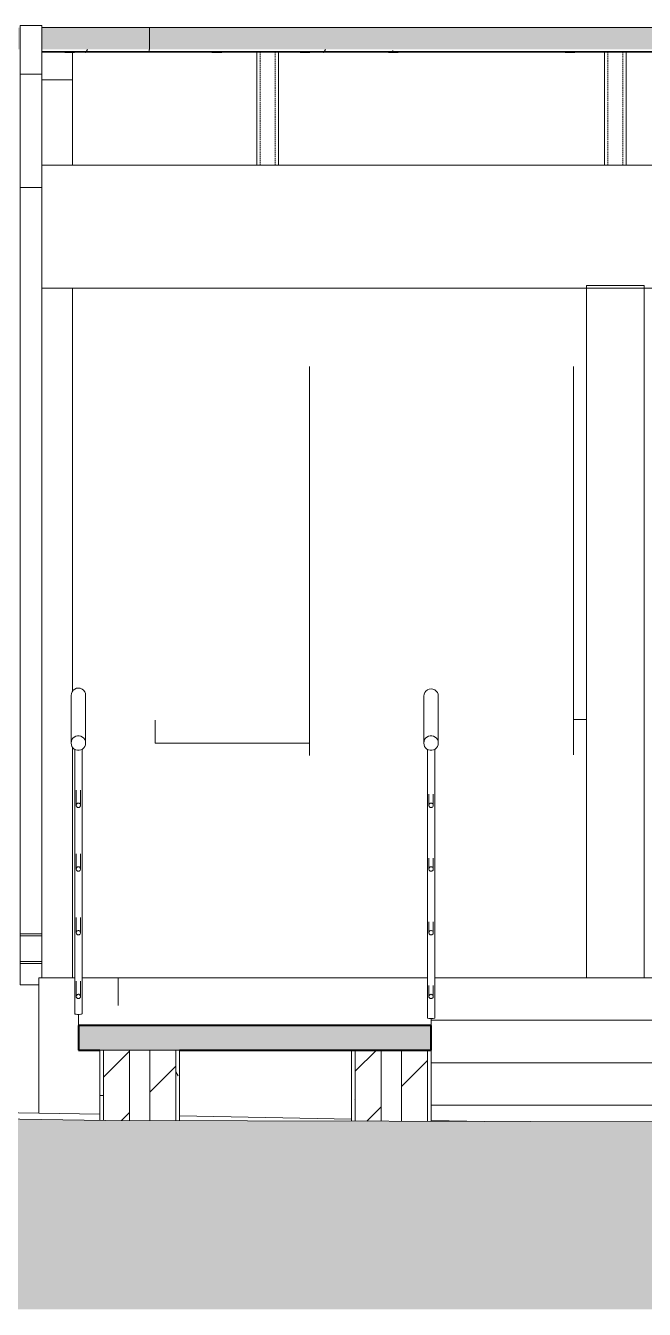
# Model space of a CAD drawing. Header units: millimetres. Extents: x -35517 to 139323, y -3702 to 5999.
# Drawn here: x 41914 to 44049, y -1145 to 3286 of the extents above; entities that cross this region are included whole.
import ezdxf

# ---------------------------------------------------------------- set-up
doc = ezdxf.new("R2010")
doc.units = ezdxf.units.MM
doc.linetypes.add('Hidden', pattern=[7.14375, 4.7625, -2.38125])
for name, color, linetype, lineweight in [('A-AREA', 32, 'Continuous', 5), ('A-DETL-GENF', 92, 'Continuous', 5), ('A-DETL-MEDM', 33, 'Continuous', 18), ('A-DETL-THIN', 151, 'Continuous', 5), ('A-FLOR', 192, 'Continuous', 9), ('A-FLOR-HRAL', 11, 'Continuous', 5), ('A-FLOR-PATT', 8, 'Continuous', 9), ('A-GENM', 13, 'Continuous', 5), ('A-ROOF-OTLN', 132, 'Continuous', 5), ('A-ROOF-PATT', 132, 'Continuous', 9), ('A-WALL', 113, 'Continuous', 9), ('A-WALL-PATT', 111, 'Continuous', 18), ('C-TOPO', 7, 'Continuous', 5), ('I-WALL', 2, 'Continuous', 9), ('S-COLS', 52, 'Continuous', 5), ('S-STRS', 31, 'Continuous', 5)]:
    doc.layers.add(name, color=color, linetype=linetype, lineweight=lineweight)
pattern_1 = [(0, (33615.85, 0), (406.4, 101.6), [33.528, -271.272, 33.528, -271.272, -1625.6]), (0, (33615.85, 0), (406.4, 101.6), [-609.6, 33.528, -576.072, 33.528, -271.272, -711.2]), (0, (33615.85, 0), (406.4, 101.6), [-1524, 33.528, -169.672, 33.528, -474.472]), (120, (33768.25, 50.8), (-291.1882, 301.1527), [33.528, -271.272, 33.528, -271.272, -1625.6]), (120, (33768.25, 50.8), (-291.1882, 301.1527), [-609.6, 33.528, -576.072, 33.528, -271.272, -711.2]), (120, (33768.25, 50.8), (-291.1882, 301.1527), [-1524, 33.528, -169.672, 33.528, -474.472]), (240, (33819.05, 254), (-115.2118, -402.7527), [33.528, -271.272, 33.528, -271.272, -1625.6]), (240, (33819.05, 254), (-115.2118, -402.7527), [-609.6, 33.528, -576.072, 33.528, -271.272, -711.2]), (240, (33819.05, 254), (-115.2118, -402.7527), [-1524, 33.528, -169.672, 33.528, -474.472])]
pattern_2 = [(45, (33615.85, 0), (-106.066, 106.066), [])]

# ---------------------------------------------------------------- blocks, each defined once
blk = doc.blocks.new('M_Concrete-Rectangular-Column - 200 x 300m-1429465-GENERAL SOUTH ELEVATION')
at = {"layer": 'S-COLS'}
for p, q in [((24025.6, 2390), (24025.6, 0)), ((24225.6, 2390), (24025.6, 2390)), ((24225.6, 2390), (24225.6, 0))]:
    blk.add_line(p, q, dxfattribs=at)
blk = doc.blocks.new('Column Steel Square Hollow Sections - 75x75-V195-GENERAL SOUTH ELEVATION')
at = {"layer": 'S-COLS', "linetype": 'Hidden'}
for p, q in [((24100.1, 2805), (24100.1, 3195.1)), ((24151.1, 3195.1), (24151.1, 2805))]:
    blk.add_line(p, q, dxfattribs=at)
blk = doc.blocks.new('Railing - 25mm-1115762-GENERAL SOUTH ELEVATION')
at = {"layer": 'A-FLOR-HRAL'}
for p, q in [((22260.1, 788.4), (22260.1, -125)), ((22285.1, -125), (22285.1, 788.4))]:
    blk.add_line(p, q, dxfattribs=at)
at = {"layer": 'A-FLOR-HRAL', "flags": 128}
blk.add_lwpolyline([(22260.1, -125), (22261.3, -125.7), (22264.8, -126.2), (22269.8, -126.5), (22275.3, -126.5), (22280.4, -126.2), (22283.8, -125.7), (22285.1, -125)], dxfattribs=at)
blk = doc.blocks.new('Railing - Railing-1115684-GENERAL SOUTH ELEVATION')
at = {"layer": 'A-FLOR-HRAL'}
for p, q in [((22247.6, 974.8), (22247.6, 810.1)), ((22297.6, 810.1), (22297.6, 974.8)), ((22265.1, 647.6), (22265.1, 595.2)), ((22280.1, 595.2), (22280.1, 647.6)), ((22265.1, 427.6), (22265.1, 375.2)), ((22280.1, 375.2), (22280.1, 427.6)), ((22265.1, 207.6), (22265.1, 155.2)), ((22280.1, 155.2), (22280.1, 207.6)), ((22265.1, -12.4), (22265.1, -64.8)), ((22280.1, -64.8), (22280.1, -12.4))]:
    blk.add_line(p, q, dxfattribs=at)
at = {"layer": 'A-FLOR-HRAL', "flags": 128}
for points in [[(22247.6, 974.8), (22248.4, 981.3), (22250.9, 987.4), (22254.9, 992.6), (22260.1, 996.6), (22266.1, 999.1), (22272.6, 1000), (22279, 999.1), (22285.1, 996.6), (22290.2, 992.6), (22294.2, 987.4), (22296.7, 981.3), (22297.6, 974.8)], [(22297.6, 810.1), (22296.8, 816.1), (22294.7, 821.8), (22291.3, 826.8), (22286.8, 830.8), (22281.4, 833.6), (22275.6, 835.1), (22269.5, 835.1), (22263.7, 833.6), (22258.4, 830.8), (22253.8, 826.8), (22250.4, 821.8), (22248.3, 816.1), (22247.6, 810.1)], [(22247.6, 810.1), (22248.3, 804), (22250.4, 798.4), (22253.8, 793.4), (22258.4, 789.3), (22263.7, 786.5), (22269.5, 785.1), (22275.6, 785.1), (22281.4, 786.5), (22286.8, 789.3), (22291.3, 793.4), (22294.7, 798.4), (22296.8, 804), (22297.6, 810.1)], [(22280.1, 595.2), (22279.8, 597), (22279.2, 598.7), (22278.2, 600.2), (22276.8, 601.4), (22275.2, 602.3), (22273.5, 602.7), (22271.7, 602.7), (22269.9, 602.3), (22268.3, 601.4), (22266.9, 600.2), (22265.9, 598.7), (22265.3, 597), (22265.1, 595.2)], [(22265.1, 595.2), (22265.3, 593.4), (22265.9, 591.7), (22266.9, 590.2), (22268.3, 589), (22269.9, 588.1), (22271.7, 587.7), (22273.5, 587.7), (22275.2, 588.1), (22276.8, 589), (22278.2, 590.2), (22279.2, 591.7), (22279.8, 593.4), (22280.1, 595.2)], [(22280.1, 375.2), (22279.8, 377), (22279.2, 378.7), (22278.2, 380.2), (22276.8, 381.4), (22275.2, 382.3), (22273.5, 382.7), (22271.7, 382.7), (22269.9, 382.3), (22268.3, 381.4), (22266.9, 380.2), (22265.9, 378.7), (22265.3, 377), (22265.1, 375.2)], [(22265.1, 375.2), (22265.3, 373.4), (22265.9, 371.7), (22266.9, 370.2), (22268.3, 369), (22269.9, 368.1), (22271.7, 367.7), (22273.5, 367.7), (22275.2, 368.1), (22276.8, 369), (22278.2, 370.2), (22279.2, 371.7), (22279.8, 373.4), (22280.1, 375.2)], [(22280.1, 155.2), (22279.8, 157), (22279.2, 158.7), (22278.2, 160.2), (22276.8, 161.4), (22275.2, 162.3), (22273.5, 162.7), (22271.7, 162.7), (22269.9, 162.3), (22268.3, 161.4), (22266.9, 160.2), (22265.9, 158.7), (22265.3, 157), (22265.1, 155.2)], [(22265.1, 155.2), (22265.3, 153.4), (22265.9, 151.7), (22266.9, 150.2), (22268.3, 149), (22269.9, 148.1), (22271.7, 147.7), (22273.5, 147.7), (22275.2, 148.1), (22276.8, 149), (22278.2, 150.2), (22279.2, 151.7), (22279.8, 153.4), (22280.1, 155.2)], [(22280.1, -64.8), (22279.8, -63), (22279.2, -61.3), (22278.2, -59.8), (22276.8, -58.6), (22275.2, -57.7), (22273.5, -57.3), (22271.7, -57.3), (22269.9, -57.7), (22268.3, -58.6), (22266.9, -59.8), (22265.9, -61.3), (22265.3, -63), (22265.1, -64.8)], [(22265.1, -64.8), (22265.3, -66.6), (22265.9, -68.3), (22266.9, -69.8), (22268.3, -71), (22269.9, -71.9), (22271.7, -72.3), (22273.5, -72.3), (22275.2, -71.9), (22276.8, -71), (22278.2, -69.8), (22279.2, -68.3), (22279.8, -66.6), (22280.1, -64.8)]]:
    blk.add_lwpolyline(points, dxfattribs=at)
blk.add_blockref('Railing - 25mm-1115762-GENERAL SOUTH ELEVATION', (0, 0))
blk = doc.blocks.new('Top Rail Type - Top Rail_Internal_-1115750-GENERAL SOUTH ELEVATION')
at = {"layer": 'A-FLOR-HRAL'}
for p, q in [((22247.6, 974.8), (22247.6, 810.1)), ((22297.6, 810.1), (22297.6, 974.8))]:
    blk.add_line(p, q, dxfattribs=at)
at = {"layer": 'A-FLOR-HRAL', "flags": 128}
for points in [[(22247.6, 974.8), (22248.4, 981.3), (22250.9, 987.4), (22254.9, 992.6), (22260.1, 996.6), (22266.1, 999.1), (22272.6, 1000), (22279, 999.1), (22285.1, 996.6), (22290.2, 992.6), (22294.2, 987.4), (22296.7, 981.3), (22297.6, 974.8)], [(22297.6, 810.1), (22296.8, 816.1), (22294.7, 821.8), (22291.3, 826.8), (22286.8, 830.8), (22281.4, 833.6), (22275.6, 835.1), (22269.5, 835.1), (22263.7, 833.6), (22258.4, 830.8), (22253.8, 826.8), (22250.4, 821.8), (22248.3, 816.1), (22247.6, 810.1)], [(22247.6, 810.1), (22248.3, 804), (22250.4, 798.4), (22253.8, 793.4), (22258.4, 789.3), (22263.7, 786.5), (22269.5, 785.1), (22275.6, 785.1), (22281.4, 786.5), (22286.8, 789.3), (22291.3, 793.4), (22294.7, 798.4), (22296.8, 804), (22297.6, 810.1)]]:
    blk.add_lwpolyline(points, dxfattribs=at)
blk = doc.blocks.new('Railing - 25mm-1186682-GENERAL SOUTH ELEVATION')
at = {"layer": 'A-FLOR-HRAL'}
for p, q in [((23477.1, 788.4), (23477.1, -139.4)), ((23502.1, -139.4), (23502.1, 788.4))]:
    blk.add_line(p, q, dxfattribs=at)
at = {"layer": 'A-FLOR-HRAL', "flags": 128}
blk.add_lwpolyline([(23477.1, -139.4), (23478.4, -140.1), (23481.8, -140.7), (23486.9, -141), (23492.4, -141), (23497.4, -140.7), (23500.9, -140.1), (23502.1, -139.4)], dxfattribs=at)
blk = doc.blocks.new('Railing - Railing-1115766-GENERAL SOUTH ELEVATION')
at = {"layer": 'A-FLOR-HRAL'}
for p, q in [((23464.6, 971.9), (23464.6, 810.1)), ((23514.6, 810.1), (23514.6, 971.9)), ((23482.1, 633.2), (23482.1, 595.2)), ((23497.1, 595.2), (23497.1, 633.2)), ((23482.1, 413), (23482.1, 375.2)), ((23497.1, 375.2), (23497.1, 413)), ((23482.1, 193.2), (23482.1, 155.2)), ((23497.1, 155.2), (23497.1, 193.2)), ((23482.1, -26.8), (23482.1, -64.8)), ((23497.1, -64.8), (23497.1, -26.8))]:
    blk.add_line(p, q, dxfattribs=at)
at = {"layer": 'A-FLOR-HRAL', "flags": 128}
for points in [[(23464.6, 971.9), (23465.5, 978.5), (23468, 984.5), (23472, 989.7), (23477.1, 993.7), (23483.2, 996.3), (23489.6, 997.1), (23496.1, 996.3), (23502.1, 993.7), (23507.3, 989.7), (23511.3, 984.5), (23513.8, 978.5), (23514.6, 971.9)], [(23514.6, 810.1), (23513.9, 816.1), (23511.8, 821.8), (23508.3, 826.8), (23503.8, 830.8), (23498.5, 833.6), (23492.6, 835.1), (23486.6, 835.1), (23480.8, 833.6), (23475.4, 830.8), (23470.9, 826.8), (23467.5, 821.8), (23465.4, 816.1), (23464.6, 810.1)], [(23464.6, 810.1), (23465.4, 804), (23467.5, 798.4), (23470.9, 793.4), (23475.4, 789.3), (23480.8, 786.5), (23486.6, 785.1), (23492.6, 785.1), (23498.5, 786.5), (23503.8, 789.3), (23508.3, 793.4), (23511.8, 798.4), (23513.9, 804), (23514.6, 810.1)], [(23497.1, 595.2), (23496.9, 597), (23496.3, 598.7), (23495.2, 600.2), (23493.9, 601.4), (23492.3, 602.3), (23490.5, 602.7), (23488.7, 602.7), (23487, 602.3), (23485.4, 601.4), (23484, 600.2), (23483, 598.7), (23482.3, 597), (23482.1, 595.2)], [(23482.1, 595.2), (23482.3, 593.4), (23483, 591.7), (23484, 590.2), (23485.4, 589), (23487, 588.1), (23488.7, 587.7), (23490.5, 587.7), (23492.3, 588.1), (23493.9, 589), (23495.2, 590.2), (23496.3, 591.7), (23496.9, 593.4), (23497.1, 595.2)], [(23497.1, 375.2), (23496.9, 377), (23496.3, 378.7), (23495.2, 380.2), (23493.9, 381.4), (23492.3, 382.3), (23490.5, 382.7), (23488.7, 382.7), (23487, 382.3), (23485.4, 381.4), (23484, 380.2), (23483, 378.7), (23482.3, 377), (23482.1, 375.2)], [(23482.1, 375.2), (23482.3, 373.4), (23483, 371.7), (23484, 370.2), (23485.4, 369), (23487, 368.1), (23488.7, 367.7), (23490.5, 367.7), (23492.3, 368.1), (23493.9, 369), (23495.2, 370.2), (23496.3, 371.7), (23496.9, 373.4), (23497.1, 375.2)], [(23497.1, 155.2), (23496.9, 157), (23496.3, 158.7), (23495.2, 160.2), (23493.9, 161.4), (23492.3, 162.3), (23490.5, 162.7), (23488.7, 162.7), (23487, 162.3), (23485.4, 161.4), (23484, 160.2), (23483, 158.7), (23482.3, 157), (23482.1, 155.2)], [(23482.1, 155.2), (23482.3, 153.4), (23483, 151.7), (23484, 150.2), (23485.4, 149), (23487, 148.1), (23488.7, 147.7), (23490.5, 147.7), (23492.3, 148.1), (23493.9, 149), (23495.2, 150.2), (23496.3, 151.7), (23496.9, 153.4), (23497.1, 155.2)], [(23497.1, -64.8), (23496.9, -63), (23496.3, -61.3), (23495.2, -59.8), (23493.9, -58.6), (23492.3, -57.7), (23490.5, -57.3), (23488.7, -57.3), (23487, -57.7), (23485.4, -58.6), (23484, -59.8), (23483, -61.3), (23482.3, -63), (23482.1, -64.8)], [(23482.1, -64.8), (23482.3, -66.6), (23483, -68.3), (23484, -69.8), (23485.4, -71), (23487, -71.9), (23488.7, -72.3), (23490.5, -72.3), (23492.3, -71.9), (23493.9, -71), (23495.2, -69.8), (23496.3, -68.3), (23496.9, -66.6), (23497.1, -64.8)]]:
    blk.add_lwpolyline(points, dxfattribs=at)
blk.add_blockref('Railing - 25mm-1186682-GENERAL SOUTH ELEVATION', (0, 0))
blk = doc.blocks.new('Top Rail Type - Top Rail_Internal_-1115820-GENERAL SOUTH ELEVATION')
at = {"layer": 'A-FLOR-HRAL'}
for p, q in [((23464.6, 971.9), (23464.6, 810.1)), ((23514.6, 810.1), (23514.6, 971.9))]:
    blk.add_line(p, q, dxfattribs=at)
at = {"layer": 'A-FLOR-HRAL', "flags": 128}
for points in [[(23464.6, 971.9), (23465.5, 978.5), (23468, 984.5), (23472, 989.7), (23477.1, 993.7), (23483.2, 996.3), (23489.6, 997.1), (23496.1, 996.3), (23502.1, 993.7), (23507.3, 989.7), (23511.3, 984.5), (23513.8, 978.5), (23514.6, 971.9)], [(23514.6, 810.1), (23513.9, 816.1), (23511.8, 821.8), (23508.3, 826.8), (23503.8, 830.8), (23498.5, 833.6), (23492.6, 835.1), (23486.6, 835.1), (23480.8, 833.6), (23475.4, 830.8), (23470.9, 826.8), (23467.5, 821.8), (23465.4, 816.1), (23464.6, 810.1)], [(23464.6, 810.1), (23465.4, 804), (23467.5, 798.4), (23470.9, 793.4), (23475.4, 789.3), (23480.8, 786.5), (23486.6, 785.1), (23492.6, 785.1), (23498.5, 786.5), (23503.8, 789.3), (23508.3, 793.4), (23511.8, 798.4), (23513.9, 804), (23514.6, 810.1)]]:
    blk.add_lwpolyline(points, dxfattribs=at)
blk = doc.blocks.new('Downpipe - Downpipe-V234-GENERAL SOUTH ELEVATION')
at = {"layer": 'A-GENM'}
for p, q in [((22071.1, 3286.5), (22146.1, 3286.5)), ((22071.1, 3119), (22071.1, 3286.5)), ((22146.1, 3286.5), (22146.1, 3119)), ((22071.1, 2727.6), (22071.1, 3119)), ((22071.1, 3119), (22146.1, 3119)), ((22146.1, 3119), (22146.1, 2727.6)), ((22071.1, 144.1), (22071.1, 2727.6)), ((22071.1, 2727.6), (22146.1, 2727.6)), ((22146.1, 2727.6), (22146.1, 144.1)), ((22071.1, 151.5), (22146.1, 151.5)), ((22071.1, 151.5), (22071.1, 55.9)), ((22146.1, 144.1), (22071.1, 144.1)), ((22146.1, 151.5), (22146.1, 55.9)), ((22071.1, 55.9), (22146.1, 55.9)), ((22071.1, 48.6), (22071.1, 55.9)), ((22146.1, 48.6), (22071.1, 48.6)), ((22071.1, -24.4), (22071.1, 48.6)), ((22146.1, 55.9), (22146.1, 48.6)), ((22146.1, 48.6), (22146.1, 0)), ((22071.1, -24.4), (22135.6, -24.4))]:
    blk.add_line(p, q, dxfattribs=at)
blk = doc.blocks.new('FP_238-GENERAL SOUTH ELEVATION')
at = {"layer": 'A-ROOF-OTLN'}
blk.add_line((22146.1, 3195), (31121.1, 3195), dxfattribs=at)
at = {"layer": 'A-ROOF-PATT', "lineweight": 5}
for p, q in [((22146.1, 3197), (31127.8, 3197)), ((22225.4, 3193.9), (22259, 3193.9)), ((22295.6, 3193.9), (22295.4, 3193.8)), ((22295.8, 3193.9), (22295.6, 3193.9)), ((22296, 3193.9), (22295.8, 3193.9)), ((22296.2, 3194), (22296, 3193.9)), ((22296.4, 3194), (22296.2, 3194)), ((22296.6, 3194.1), (22296.4, 3194)), ((22296.8, 3194.2), (22296.6, 3194.1)), ((22296.9, 3194.3), (22296.8, 3194.2)), ((22297.1, 3194.4), (22296.9, 3194.3)), ((22297.3, 3194.6), (22297.1, 3194.4)), ((22297.5, 3194.7), (22297.3, 3194.6)), ((22297.7, 3194.8), (22297.5, 3194.7)), ((22297.9, 3195), (22297.7, 3194.8)), ((22298.1, 3195.2), (22297.9, 3195)), ((22298.3, 3195.4), (22298.1, 3195.2)), ((22298.4, 3195.5), (22298.3, 3195.4)), ((22298.6, 3195.8), (22298.4, 3195.5)), ((22298.8, 3196), (22298.6, 3195.8)), ((22299, 3196.2), (22298.8, 3196)), ((22299.2, 3196.4), (22299, 3196.2)), ((22299.4, 3196.7), (22299.2, 3196.4)), ((22299.6, 3196.9), (22299.4, 3196.7)), ((22299.8, 3197.2), (22299.6, 3196.9)), ((22300, 3197.5), (22299.8, 3197.2)), ((22300.1, 3197.7), (22300, 3197.5)), ((22300.3, 3198), (22300.1, 3197.7)), ((22300.5, 3198.3), (22300.3, 3198)), ((22300.7, 3198.6), (22300.5, 3198.3)), ((22300.9, 3198.9), (22300.7, 3198.6)), ((22301.1, 3199.2), (22300.9, 3198.9)), ((22301.3, 3199.6), (22301.1, 3199.2)), ((22301.5, 3199.9), (22301.3, 3199.6)), ((22301.7, 3200.2), (22301.5, 3199.9)), ((22301.8, 3200.6), (22301.7, 3200.2)), ((22302, 3200.9), (22301.8, 3200.6)), ((22302.2, 3201.3), (22302, 3200.9)), ((22302.4, 3201.6), (22302.2, 3201.3)), ((22302.6, 3202), (22302.4, 3201.6)), ((22302.8, 3202.3), (22302.6, 3202)), ((22303, 3202.7), (22302.8, 3202.3)), ((22303.2, 3203), (22303, 3202.7)), ((22303.3, 3203.4), (22303.2, 3203)), ((22303.5, 3203.8), (22303.3, 3203.4)), ((22303.7, 3204.1), (22303.5, 3203.8)), ((22303.9, 3204.5), (22303.7, 3204.1)), ((22517.1, 3197), (22517.1, 3204.5)), ((22733.4, 3193.9), (22767, 3193.9)), ((23038.2, 3193.9), (23071.8, 3193.9)), ((23116.9, 3193.9), (23116.7, 3193.8)), ((23117.1, 3193.9), (23116.9, 3193.9)), ((23117.3, 3193.9), (23117.1, 3193.9)), ((23117.5, 3194), (23117.3, 3193.9)), ((23117.7, 3194.1), (23117.5, 3194)), ((23117.9, 3194.2), (23117.7, 3194.1)), ((23118.1, 3194.2), (23117.9, 3194.2)), ((23118.2, 3194.4), (23118.1, 3194.2)), ((23118.4, 3194.5), (23118.2, 3194.4)), ((23118.6, 3194.6), (23118.4, 3194.5)), ((23118.8, 3194.8), (23118.6, 3194.6)), ((23119, 3194.9), (23118.8, 3194.8)), ((23119.2, 3195.1), (23119, 3194.9)), ((23119.4, 3195.3), (23119.2, 3195.1)), ((23119.6, 3195.5), (23119.4, 3195.3)), ((23119.8, 3195.7), (23119.6, 3195.5)), ((23120, 3195.9), (23119.8, 3195.7)), ((23120.2, 3196.1), (23120, 3195.9)), ((23120.3, 3196.3), (23120.2, 3196.1)), ((23120.5, 3196.6), (23120.3, 3196.3)), ((23120.7, 3196.8), (23120.5, 3196.6)), ((23120.9, 3197.1), (23120.7, 3196.8)), ((23121.1, 3197.4), (23120.9, 3197.1)), ((23121.3, 3197.6), (23121.1, 3197.4)), ((23121.5, 3197.9), (23121.3, 3197.6)), ((23121.7, 3198.2), (23121.5, 3197.9)), ((23121.9, 3198.5), (23121.7, 3198.2)), ((23122.1, 3198.8), (23121.9, 3198.5)), ((23122.3, 3199.2), (23122.1, 3198.8)), ((23122.5, 3199.5), (23122.3, 3199.2)), ((23122.6, 3199.8), (23122.5, 3199.5)), ((23122.8, 3200.2), (23122.6, 3199.8)), ((23123, 3200.5), (23122.8, 3200.2)), ((23123.2, 3200.9), (23123, 3200.5)), ((23123.4, 3201.2), (23123.2, 3200.9)), ((23123.6, 3201.6), (23123.4, 3201.2)), ((23123.8, 3201.9), (23123.6, 3201.6)), ((23124, 3202.3), (23123.8, 3201.9)), ((23124.2, 3202.6), (23124, 3202.3)), ((23124.4, 3203), (23124.2, 3202.6)), ((23124.6, 3203.4), (23124.4, 3203)), ((23124.8, 3203.8), (23124.6, 3203.4)), ((23124.9, 3204.1), (23124.8, 3203.8)), ((23125.1, 3204.5), (23124.9, 3204.1)), ((23343, 3193.9), (23376.6, 3193.9)), ((23351.5, 3193.9), (23351.3, 3193.8)), ((23351.7, 3193.9), (23351.5, 3193.9)), ((23351.9, 3193.9), (23351.7, 3193.9)), ((23352.1, 3194), (23351.9, 3193.9)), ((23352.3, 3194.1), (23352.1, 3194)), ((23352.5, 3194.1), (23352.3, 3194.1)), ((23352.7, 3194.2), (23352.5, 3194.1)), ((23352.8, 3194.3), (23352.7, 3194.2)), ((23353, 3194.5), (23352.8, 3194.3)), ((23353.2, 3194.6), (23353, 3194.5)), ((23353.4, 3194.7), (23353.2, 3194.6)), ((23353.6, 3194.9), (23353.4, 3194.7)), ((23353.8, 3195), (23353.6, 3194.9)), ((23354, 3195.2), (23353.8, 3195)), ((23354.2, 3195.4), (23354, 3195.2)), ((23354.3, 3195.6), (23354.2, 3195.4)), ((23354.5, 3195.8), (23354.3, 3195.6)), ((23354.7, 3196), (23354.5, 3195.8)), ((23354.9, 3196.2), (23354.7, 3196)), ((23355.1, 3196.5), (23354.9, 3196.2)), ((23355.3, 3196.7), (23355.1, 3196.5)), ((23355.5, 3197), (23355.3, 3196.7)), ((23355.7, 3197.2), (23355.5, 3197)), ((23355.8, 3197.5), (23355.7, 3197.2)), ((23356, 3197.8), (23355.8, 3197.5)), ((23356.2, 3198.1), (23356, 3197.8)), ((23356.4, 3198.4), (23356.2, 3198.1)), ((23356.6, 3198.7), (23356.4, 3198.4)), ((23356.8, 3199), (23356.6, 3198.7)), ((23357, 3199.3), (23356.8, 3199)), ((23357.2, 3199.6), (23357, 3199.3)), ((23357.3, 3199.9), (23357.2, 3199.6)), ((23357.5, 3200.3), (23357.3, 3199.9)), ((23357.7, 3200.6), (23357.5, 3200.3)), ((23357.9, 3200.9), (23357.7, 3200.6)), ((23358.1, 3201.3), (23357.9, 3200.9)), ((23952.6, 3193.9), (23986.2, 3193.9))]:
    blk.add_line(p, q, dxfattribs=at)
blk = doc.blocks.new('Column Steel Square Hollow Sections - 75x75-V239-GENERAL SOUTH ELEVATION')
at = {"layer": 'S-COLS', "linetype": 'Hidden'}
for p, q in [((22900.1, 2805), (22900.1, 3195.1)), ((22951.1, 3195.1), (22951.1, 2805))]:
    blk.add_line(p, q, dxfattribs=at)

msp = doc.modelspace()

# ---------------------------------------------------------------- hatches: boundary and pattern name
at = {"layer": 'A-DETL-GENF'}
h = msp.add_hatch(dxfattribs=at)
h.set_pattern_fill('FP_79', style=0, pattern_type=2)
h.set_pattern_definition([(45, (87898.65, 32702.56), (0, 179.99969), [127.279, -127.279]), (45, (87928.65, 32672.56), (0, 179.99969), [127.279, -127.279]), (45, (87958.65, 32642.56), (0, 179.99969), [127.279, -127.279]), (315, (87988.65, 32642.56), (179.99969, 0), [127.279, -127.279]), (315, (88018.65, 32672.56), (179.99969, 0), [127.279, -127.279]), (315, (88048.65, 32702.56), (179.99969, 0), [127.279, -127.279])])
h.paths.add_polyline_path([(55482, -1144.7), (55482, -678.1), (52429.3, -678.1), (50337, -545.5), (48151.9, -507.3), (42190.5, -493.3), (27389, -234.8), (20061.4, 64), (18816.8, 110), (18816.8, 607.5), (13669.1, 967.4), (13669.1, -1144.7), (53131.4, -1144.7)])
at = {"layer": 'A-FLOR-PATT'}
msp.add_hatch(color=9, dxfattribs=at).paths.add_polyline_path([(43312.8, -249.7), (43312.8, -164.7), (42095.8, -164.7), (42095.8, -249.7), (43068.8, -249.7)])
at = {"layer": 'A-ROOF-PATT', "lineweight": 5}
h = msp.add_hatch(dxfattribs=at)
h.set_pattern_fill('FP_66', color=256, style=0, pattern_type=2)
h.set_pattern_definition(pattern_1)
h.paths.add_polyline_path([(36045.5, 3204.5), (41894.3, 3204.5), (41894.3, 3280.1), (32369.3, 3280.1), (32369.3, 3204.5), (35963.9, 3204.5)])
h.paths.add_polyline_path([(50953.8, 3204.5), (50953.8, 3280.1), (41969.3, 3280.1), (41969.3, 3204.5), (50255.4, 3204.5)])
h.paths.add_polyline_path([(20202.4, 3204.5), (21486.8, 3204.5), (21486.8, 3280.1), (19326.8, 3280.1), (19326.8, 3204.5)])
h.paths.add_polyline_path([(21561.8, 3204.5), (32294.3, 3204.5), (32294.3, 3280.1), (21561.8, 3280.1), (21561.8, 3266)])
h = msp.add_hatch(dxfattribs=at)
h.set_pattern_fill('FP_67', color=256, style=0, pattern_type=2)
h.set_pattern_definition([(0, (35140.3, 3309.8), (0, 1200), []), (90, (35140.3, 3309.8), (-2400, 1e-13), [])])
h.paths.add_polyline_path([(36045.5, 3204.5), (41894.3, 3204.5), (41894.3, 3280.1), (32369.3, 3280.1), (32369.3, 3204.5), (35963.9, 3204.5)])
h.paths.add_polyline_path([(50953.8, 3204.5), (50953.8, 3280.1), (41969.3, 3280.1), (41969.3, 3204.5), (50255.4, 3204.5)])
h.paths.add_polyline_path([(20202.4, 3204.5), (21486.8, 3204.5), (21486.8, 3280.1), (19326.8, 3280.1), (19326.8, 3204.5)])
h.paths.add_polyline_path([(21561.8, 3204.5), (32294.3, 3204.5), (32294.3, 3280.1), (21561.8, 3280.1), (21561.8, 3266)])
at = {"layer": 'A-WALL-PATT', "lineweight": 5}
h = msp.add_hatch(dxfattribs=at)
h.set_pattern_fill('FP_40', color=256, style=0, pattern_type=2)
h.set_pattern_definition(pattern_1)
h.paths.add_polyline_path([(42182.2, -493.2), (42182.2, -249.7), (42170.2, -249.7), (42170.2, -492.9)])
h = msp.add_hatch(dxfattribs=at)
h.set_pattern_fill('FP_41', color=256, style=0, pattern_type=2)
h.set_pattern_definition(pattern_2)
h.paths.add_polyline_path([(42272.2, -493.5), (42272.2, -249.7), (42182.2, -249.7), (42182.2, -493.2), (42190.5, -493.3)])
h = msp.add_hatch(dxfattribs=at)
h.set_pattern_fill('FP_41', color=256, style=0, pattern_type=2)
h.set_pattern_definition(pattern_2)
h.paths.add_polyline_path([(42432.2, -493.9), (42432.2, -249.7), (42342.2, -249.7), (42342.2, -493.7), (42415.5, -493.8)])
h = msp.add_hatch(dxfattribs=at)
h.set_pattern_fill('FP_40', color=256, style=0, pattern_type=2)
h.set_pattern_definition(pattern_1)
h.paths.add_polyline_path([(42444.2, -493.9), (42444.2, -249.7), (42432.2, -249.7), (42432.2, -493.9)])
h = msp.add_hatch(dxfattribs=at)
h.set_pattern_fill('FP_40', color=256, style=0, pattern_type=2)
h.set_pattern_definition(pattern_1)
h.paths.add_polyline_path([(43050.8, -495.3), (43050.8, -249.7), (43038.8, -249.7), (43038.8, -495.3)])
h = msp.add_hatch(dxfattribs=at)
h.set_pattern_fill('FP_41', color=256, style=0, pattern_type=2)
h.set_pattern_definition(pattern_2)
h.paths.add_polyline_path([(43140.8, -495.5), (43140.8, -249.7), (43050.8, -249.7), (43050.8, -495.3), (43068.8, -495.4)])
h = msp.add_hatch(dxfattribs=at)
h.set_pattern_fill('FP_41', color=256, style=0, pattern_type=2)
h.set_pattern_definition(pattern_2)
h.paths.add_polyline_path([(43300.8, -495.9), (43300.8, -249.7), (43210.8, -249.7), (43210.8, -495.7)])

# ---------------------------------------------------------------- linework, layer by layer
at = {"layer": 'A-AREA'}
msp.add_line((42232.8, 0), (43300.3, 0), dxfattribs=at)
at = {"layer": 'A-DETL-MEDM'}
msp.add_line((42190.5, -493.3), (27392.8, -235), dxfattribs=at)
at = {"layer": 'A-DETL-THIN'}
msp.add_line((48151.9, -507.3), (42190.5, -493.3), dxfattribs=at)
at = {"layer": 'A-FLOR', "color": 8}
for p, q in [((42232.8, 0), (43300.3, 0)), ((42095.8, -164.7), (42095.8, -126.5)), ((43312.8, -141), (43312.8, -164.7))]:
    msp.add_line(p, q, dxfattribs=at)
at = {"layer": 'A-FLOR', "color": 55, "lineweight": 40}
for p, q in [((43312.8, -164.7), (42095.8, -164.7)), ((42095.8, -164.7), (42095.8, -249.7)), ((43312.8, -249.7), (43312.8, -164.7)), ((42095.8, -249.7), (42170.2, -249.7)), ((42444.2, -249.7), (43312.8, -249.7))]:
    msp.add_line(p, q, dxfattribs=at)
at = {"layer": 'A-ROOF-OTLN'}
msp.add_line((51033, 3280.1), (41969.3, 3280.1), dxfattribs=at)
at = {"layer": 'A-WALL'}
for p, q in [((42444.2, -249.7), (42170.2, -249.7)), ((42182.2, -493.2), (42182.2, -249.7)), ((42272.2, -493.5), (42272.2, -249.7)), ((42342.2, -493.7), (42342.2, -249.7)), ((42432.2, -493.9), (42432.2, -249.7)), ((43050.8, -249.7), (43050.8, -495.3)), ((43140.8, -249.7), (43140.8, -495.5)), ((43210.8, -249.7), (43210.8, -495.7)), ((43300.8, -249.7), (43300.8, -495.9))]:
    msp.add_line(p, q, dxfattribs=at)
at = {"layer": 'C-TOPO'}
for p, q in [((40066.4, -431.8), (42170.2, -471.4)), ((42444.2, -476.5), (43038.8, -487.7)), ((43312.8, -492.9), (43498, -496.4))]:
    msp.add_line(p, q, dxfattribs=at)
at = {"layer": 'I-WALL', "color": 8}
for p, q in [((42075.8, 3195.1), (42075.8, 2805)), ((42075.8, 989.6), (42075.8, 2380)), ((42075.8, 0), (42075.8, 795.2)), ((41958.8, -467.4), (41958.8, 0)), ((41958.8, 0), (42083.4, 0)), ((42108.1, 0), (42232.8, 0)), ((42232.8, 0), (42232.8, -96.2))]:
    msp.add_line(p, q, dxfattribs=at)
at = {"layer": 'I-WALL'}
for p, q in [((42075.8, 3100), (41969.3, 3100)), ((50083.8, 2805), (41969.3, 2805)), ((41969.3, 2380), (50083.8, 2380)), ((42893.8, 2110), (42893.8, 766.8)), ((43803.8, 769.1), (43803.8, 2110)), ((42360.8, 810), (42360.8, 889.6)), ((43803.8, 891.9), (43848.8, 891.9)), ((42893.8, 810), (42360.8, 810))]:
    msp.add_line(p, q, dxfattribs=at)
at = {"layer": 'I-WALL', "lineweight": 18}
for p, q in [((42170.2, -249.7), (42170.2, -492.9)), ((42444.2, -493.9), (42444.2, -249.7)), ((43038.8, -249.7), (43038.8, -495.3)), ((43312.8, -495.9), (43312.8, -249.7))]:
    msp.add_line(p, q, dxfattribs=at)
at = {"layer": 'S-COLS'}
for p, q in [((42711.3, 3195.1), (42711.3, 2805)), ((42786.3, 3195.1), (42786.3, 2805)), ((43911.3, 3195.1), (43911.3, 2805)), ((43986.3, 3195.1), (43986.3, 2805))]:
    msp.add_line(p, q, dxfattribs=at)
at = {"layer": 'S-STRS'}
for p, q in [((43325.3, 0), (47433.8, 0)), ((43312.8, -146.7), (47433.8, -146.7)), ((43312.8, -293.3), (47433.8, -293.3)), ((43312.8, -440), (47433.8, -440))]:
    msp.add_line(p, q, dxfattribs=at)

# ---------------------------------------------------------------- block references
at = {"layer": 'A-FLOR-HRAL'}
for name in ['Railing - Railing-1115684-GENERAL SOUTH ELEVATION', 'Top Rail Type - Top Rail_Internal_-1115750-GENERAL SOUTH ELEVATION', 'Railing - Railing-1115766-GENERAL SOUTH ELEVATION', 'Top Rail Type - Top Rail_Internal_-1115820-GENERAL SOUTH ELEVATION']:
    msp.add_blockref(name, (19823.2, 0), dxfattribs=at)
at = {"layer": 'A-GENM'}
msp.add_blockref('Downpipe - Downpipe-V234-GENERAL SOUTH ELEVATION', (19823.2, 0), dxfattribs=at)
at = {"layer": 'A-ROOF-OTLN'}
msp.add_blockref('FP_238-GENERAL SOUTH ELEVATION', (19823.2, 0), dxfattribs=at)
at = {"layer": 'S-COLS', "linetype": 'Hidden'}
for name in ['Column Steel Square Hollow Sections - 75x75-V239-GENERAL SOUTH ELEVATION', 'Column Steel Square Hollow Sections - 75x75-V195-GENERAL SOUTH ELEVATION']:
    msp.add_blockref(name, (19823.2, 0), dxfattribs=at)
at = {"layer": 'S-COLS'}
msp.add_blockref('M_Concrete-Rectangular-Column - 200 x 300m-1429465-GENERAL SOUTH ELEVATION', (19823.2, 0), dxfattribs=at)

doc.saveas('drawing.dxf')
